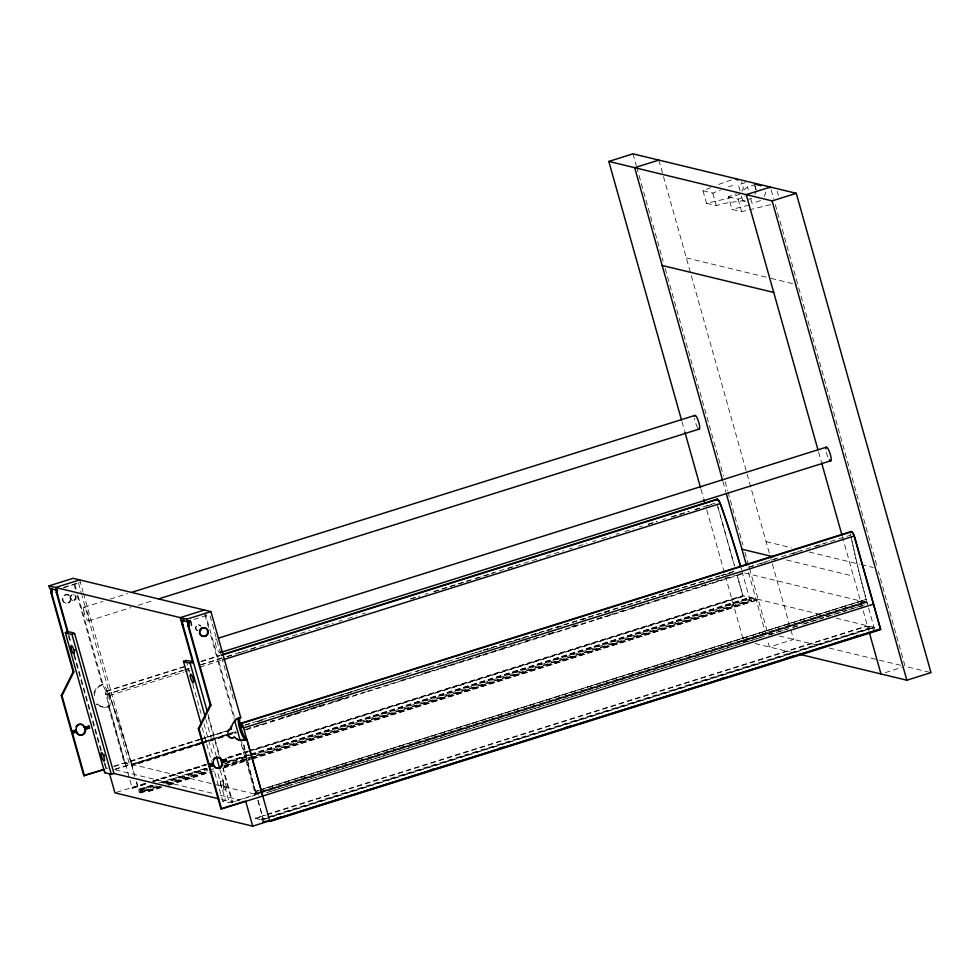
<?xml version="1.0" encoding="UTF-8"?>
<svg xmlns="http://www.w3.org/2000/svg" width="980" height="980" viewBox="0 0 980 980"><rect width="100%" height="100%" fill="white"/><g stroke="black" fill="none" stroke-linecap="round" stroke-linejoin="round"><path stroke-width="0.73" stroke-dasharray="4.9 3.68" d="M94.337 695.837L94.619 693.301A11.454 11.062 -76.4 0 1 102.3 684.934L76.918 594.615M741.848 191.186L743.404 188.282L741.591 181.827M754.784 194.31L756.352 191.418M764.033 196.478L765.588 193.575L765.294 191.321M755.972 184.363L747.434 187.045L741.872 191.48M96.787 703.995L97.694 704.24A11.454 11.062 -76.4 0 0 108.449 706.801L107.763 706.641A11.454 11.062 -76.4 0 1 97.008 704.069L96.873 703.91M97.571 704.081L97.473 704.155A4.582 4.422 -76.4 0 1 96.408 704.657M739.925 194.089L729.867 197.985L706.519 203.301L702.991 190.745L710.819 187.584M718.659 184.424L733.812 179.058M702.991 190.745L712.803 193.121L720.631 189.949M770.635 204.636L741.652 211.717L731.962 209.377L728.434 196.821L736.495 193.624M728.434 196.821L738.111 199.161L744.837 196.49M749.075 205.089L731.962 209.377M745.449 182.599L738.357 184.828L740.598 192.839M706.519 203.301L716.331 205.678C727.773 201.402 740.12 202.493 751.439 198.401M760.554 200.606L752.04 203.289L749.712 195.044M64.031 587.277L76.979 583.21M63.271 587.89L80.446 582.5M83.913 607.355L102.863 601.402M110.152 599.111L127.645 593.611M88.604 620.879L130.879 607.6M138.168 605.309L154.203 600.274M193.832 619.446L208.201 614.926M93.933 693.142A11.454 11.062 -76.4 0 1 101.614 684.775L102.912 684.212A11.454 2.573 72.6 0 1 108.878 695.849A11.454 2.573 72.6 0 1 109.062 706.078L124.987 762.71L214.657 784.392M106.232 691.023L184.951 666.302M200.986 661.255L219.936 655.302M106.367 691.439L185.085 666.706M201.121 661.672L220.071 655.718M145.371 784.098L132.251 788.226L105.865 694.551L183.125 670.271M184.583 669.818L188.956 668.446M200.618 664.783L221.027 658.364M226.858 656.539L309.962 630.434M315.793 628.596L333.286 623.109M339.117 621.271L342.032 620.352M347.863 618.527L356.61 615.783M362.441 613.946L365.356 613.027M410.547 598.829L419.293 596.085M425.124 594.26L428.04 593.341M433.871 591.504L540.286 558.073M546.117 556.248L563.61 550.748M569.441 548.923L572.357 548.004M578.188 546.166L586.934 543.422M592.765 541.585L595.681 540.678M601.512 538.841L610.258 536.097M616.089 534.259L619.005 533.353M624.836 531.515L633.582 528.771M639.413 526.934L642.329 526.015M648.16 524.19L656.906 521.446M662.737 519.608L665.653 518.69M671.484 516.864L688.977 511.364M694.808 509.539L715.216 503.12M183.272 670.43L106.012 694.698L105.913 693.742A7.877 1.764 72.6 0 1 108.976 694.477L109.466 695.58A256.785 57.698 72.6 0 1 129.568 757.785L134.775 776.148M184.73 669.977L189.103 668.593M200.765 664.93L221.174 658.523M227.005 656.686L232.836 654.861M238.667 653.023L244.498 651.198M250.329 649.36L256.16 647.535M270.737 642.954L279.484 640.21M410.681 598.988L419.44 596.244M434.018 591.663L470.461 580.209M476.292 578.384L493.785 572.884M508.363 568.302L517.109 565.558M648.307 524.349L657.053 521.593M671.631 517.011L689.124 511.523M694.955 509.686L700.786 507.861M706.617 506.023L712.448 504.198M109.466 695.58L183.86 672.072M185.269 671.766L189.691 670.234M199.846 667.184L221.762 660.165M107.763 706.641L109.711 705.894M105.105 768.957L107.935 768.063M113.619 766.287L226.748 730.909M245.196 724.943L251.529 723.117L244.351 725.42M252.497 722.652L274.853 715.792M275.858 715.314L419.171 670.455M420.408 669.904L442.495 663.129L439.689 664.048M443.769 662.566L449.612 660.728M455.443 658.903L481.866 650.769M483.189 650.181L505.19 643.431M506.55 642.843L626.281 605.236M627.641 604.966L649.642 597.898M650.965 597.641L673.003 590.56M674.289 590.315L696.364 583.21M719.724 575.873L697.613 582.99L719.577 576.13M720.937 575.664L734.326 571.291M114.366 766.433L124.325 763.298L129.507 764.547L82.124 595.95M105.865 694.551A8.306 1.862 72.6 0 1 106.563 690.998A8.306 1.862 72.6 0 1 109.515 695.42A257.373 57.832 72.6 0 1 129.666 757.797L130.646 761.142L199.161 739.618M200.618 739.153L226.858 730.909M257.409 721.452L266.217 718.548M272.048 716.723L274.964 715.804M280.733 714.114L410.534 673.211M416.365 671.386L419.281 670.467M425.112 668.63L433.858 665.886M448.436 661.304L458.64 658.095M460.098 657.641L481.964 650.769M483.422 650.316L505.288 643.444M506.746 642.99L626.281 605.432M627.739 604.979L649.605 598.106M651.063 597.653L672.929 590.781M674.387 590.327L696.253 583.455M721.035 575.664L734.155 571.548M748.671 567.114L850.714 535.056A8.306 1.862 72.6 0 1 850.603 533.977M130.646 761.485L199.161 739.961M200.618 739.508L226.858 731.264M257.471 721.648L263.387 719.822M280.795 714.322L286.711 712.485M292.457 710.659L333.359 697.833M339.105 695.996L356.598 690.508M487.795 649.287L496.627 646.543M511.119 641.961L528.698 636.473M534.443 634.636L540.36 632.811M546.105 630.973L551.936 629.136M557.767 627.31L563.684 625.485M581.091 619.985L586.922 618.147M604.415 612.659L610.246 610.822M725.408 574.648L731.325 572.81M748.818 567.322L754.649 565.485M760.48 563.659L766.311 561.822M772.142 559.996L777.973 558.159M792.551 553.577L801.297 550.834M815.875 546.252L824.621 543.508M115.26 769.031L129.507 764.547M114.501 769.655L235.641 731.558M83.41 593.072L131.541 764.302L200.643 742.938M202.101 742.485L235.629 731.95M200.778 742.963L132.19 764.461M201.757 742.816L235.764 731.962M287.765 715.792L300.885 711.664M311.089 708.467L324.209 704.338M338.786 699.769L347.533 697.013M502.054 648.478L507.885 646.641M525.378 641.141L531.209 639.315M548.702 633.815L554.533 631.99M572.026 626.49L577.857 624.664M132.888 764.633L226.184 735.331M227.642 734.865L234.931 732.575M248.05 728.458L250.966 727.54M256.797 725.715L265.543 722.958M271.374 721.133L274.29 720.214M280.121 718.377L290.325 715.18M291.783 714.714L301.987 711.517M307.818 709.679L313.649 707.854M315.107 707.389L325.311 704.179M331.142 702.354L336.973 700.516M338.431 700.063L348.635 696.854M401.114 680.377L406.945 678.54M424.438 673.039L433.185 670.295M440.473 668.005L457.966 662.517M459.424 662.051L481.29 655.179M482.748 654.726L504.614 647.854M510.445 646.028L519.192 643.272M525.023 641.447L527.938 640.528M533.769 638.703L542.516 635.947M548.347 634.121L551.262 633.202M571.671 626.796L574.586 625.877M596.452 619.005L602.284 617.18M608.115 615.342L613.946 613.517M619.777 611.679L625.608 609.842M631.439 608.017L648.932 602.516M654.763 600.691L672.255 595.191M678.087 593.365L686.833 590.609M692.664 588.784L695.58 587.865M701.411 586.04L710.157 583.284M716 581.459L718.916 580.54M724.747 578.702L733.493 575.958M739.324 574.133L742.24 573.214M200.41 743.685L133.353 764.743L132.141 764.069A2.891 0.649 72.6 0 1 130.646 761.142M201.868 743.22L226.65 735.441M228.107 734.976L235.396 732.685M245.6 729.488L302.453 711.627M303.91 711.162L365.136 691.929M366.594 691.476L388.46 684.604M389.918 684.15L411.784 677.278M413.241 676.825L435.108 669.952M436.566 669.499L556.113 631.941M557.571 631.488L579.437 624.615M580.895 624.162L602.761 617.29M604.219 616.824L626.085 609.964M627.543 609.499L742.705 573.325M134.824 775.976L131.933 765.698L200.447 744.139M201.905 743.71L236.891 732.697M245.637 729.978L742.73 573.815M116.375 792.404L145.579 783.228M152.88 780.925L205.445 764.412M227.336 757.54L247.781 751.121M249.239 750.656L742.754 595.62L827.206 616.04M132.141 787.81L145.261 783.682M152.549 781.403L206.486 764.449M228.352 757.589L247.303 751.636M248.761 751.17L742.938 595.926L737.23 575.566M145.261 784.073L132.251 788.226M154.007 781.33L206.486 764.841M228.352 757.969L247.303 752.015M154.117 781.354L205.139 765.319M228.463 757.993L247.413 752.04M743.061 596.342L248.871 751.587L743.061 596.342L737.021 575.211M151.606 785.225L138.486 789.341L136.416 782.016M158.895 782.934L207.001 767.818M227.409 761.411L249.275 754.539M250.733 754.086L749.284 597.457M159.667 786.499L140.716 792.452L139.858 789.414L152.978 785.298M161.737 782.555L206.927 768.357M249.202 755.078L227.336 761.938L249.312 755.102M250.66 754.612L750.668 597.543L751.525 600.569L223.808 766.348M139.858 789.414L153.088 785.323M161.835 782.579L207.025 768.381M250.77 754.637L750.778 597.567L757.528 599.834L251.799 759.157M139.969 789.451L140.165 790.137L156.2 785.103M163.378 782.775L207.221 769.067M224.714 763.579L249.386 755.764M250.843 755.298L750.974 598.253M161.345 786.475L140.936 792.894L140.287 790.554L156.322 785.507M163.611 783.216L207.344 769.484M224.837 763.984L248.161 756.658M253.992 754.833L751.084 598.67L757.65 600.25M156.861 786.634L139.368 792.122L140.716 792.452M165.608 783.878L207.882 770.598M209.34 770.145L213.714 768.773L222.815 801.273L230.68 802.73L255.56 795.013L240.725 742.24M223.918 765.564L750.178 600.238L751.525 600.569M136.477 781.844L139.381 792.514L158.331 786.56M167.078 783.804L207.895 770.99M223.93 765.944L750.178 600.63L751.746 601.01L751.084 598.67M166.955 784.208L207.772 771.383M168.633 784.184L207.993 771.823M224.028 766.789L250.28 758.545M251.738 758.091L751.746 601.01M140.165 790.137L146.731 791.717L161.308 787.136M168.597 784.845L207.956 772.485M223.991 767.45L250.231 759.206M251.689 758.753L757.528 599.834M140.287 790.554L146.841 792.134L161.418 787.553M168.707 785.262L208.066 772.902M209.524 772.436L215.355 770.611M222.644 768.32L250.341 759.623M220.561 781.44L223.244 780.595M223.538 790.027L226.221 789.182M222.815 801.273L225.498 800.427L217.217 770.966M254.286 793.592L865.095 601.708L254.286 793.592L255.376 793.849A2.891 0.649 72.6 0 0 255.339 791.277L258.255 790.358L255.449 791.326L256.368 794.609M264.086 788.533L866.136 599.393A2.891 0.649 72.6 0 1 866.185 601.977L254.874 794.119M259.822 789.941L866.259 599.442L865.242 596.073A257.373 57.832 72.6 0 1 850.983 536.403M255.547 791.668L258.463 790.762M259.921 790.297L866.259 599.442M706.764 509.894L743.551 640.749L767.695 633.166L772.007 634.207M867.398 603.913L866.455 602.443L255.498 794.266L256.209 794.425L241.374 741.652M259.124 793.518L232.064 802.02L222.999 769.79M260.582 793.053L867.006 602.553M316.356 777.018L266.793 792.587L293.057 784.38M317.814 776.564L800.342 624.983M298.888 782.542L316.381 777.054M322.212 775.217L763.91 636.461M769.741 634.636L777.03 632.345M778.488 631.88L787.234 629.136M793.065 627.298L800.354 625.02M874.16 627.641L262.028 819.966L255.474 818.386L265.555 814.772M267.013 814.307L866.161 626.098L872.715 627.678L267.736 817.724L872.825 627.702M255.474 818.386L265.678 815.176M267.136 814.723L866.271 626.502L872.837 628.094M262.677 821.926L261.721 818.876L266.205 817.528M267.552 817.038L872.629 627.016M266.278 818.19L261.905 819.562L255.351 817.969M262.015 819.586L266.389 818.214M885.234 672.623L902.274 667.27M728.458 186.788L732.624 185.563M107.727 706.507L108.364 706.311A11.454 2.573 72.6 0 0 107.543 696.266A11.454 2.573 72.6 0 0 102.435 685.192L101.577 684.64M742.926 201.084L745.523 201.709M686.331 257.887L769.619 278.014M771.101 278.381L796.385 284.494M766.091 541.621L791.375 547.734M809.223 552.046L859.779 564.272M861.273 564.627L873.168 567.506M786.56 559.996L853.482 576.167M865.095 601.708L866.185 601.977M744.678 572.982L869.125 603.055M836.099 618.184L877.578 628.217M779.198 635.947L818.864 645.526M829.276 648.05L900.657 665.298M929.567 672.292L905.116 666.376L878.448 571.499M743.551 640.749L747.863 641.79M755.053 643.529L794.707 653.109M73.427 594.627L74.113 594.787M198.781 624.922L199.467 625.093M67.363 594.64L68.049 594.811M72.079 600.238L72.765 600.409M65.354 603.068L66.04 603.227M101.614 684.775L102.3 684.934M102.03 706.85L102.716 707.009M216.139 784.747L258.83 795.062M115.346 769.851L214.62 793.849M220.549 795.282L239.806 799.937M221.676 799.509L232.75 802.179L223.232 768.308M139.381 792.514L140.936 792.894M777.177 191.272L778.377 195.571M754.661 184.914L756.474 191.37M754.992 185.98L756.205 190.279M740.365 565.901L741.444 569.258A2.891 0.649 72.6 0 0 741.554 569.625M771.211 189.973L773.673 198.732M775.315 204.575L797.879 284.849M798.7 287.789L877.627 568.584M866.345 599.797L874.834 630.373M872.519 626.992L873.486 630.434M747.471 187.033L748.23 189.74M818.57 451.952L821.461 462.242M842.322 536.476L868.978 631.316M741.517 196.074L742.816 201.121M738.111 199.161L741.652 211.717M712.803 193.121L716.331 205.678M658.842 160.095L769.606 554.129M770.023 555.599L793.58 639.413L769.423 647.008L767.377 639.707M632.97 153.835L636.265 165.596M636.682 167.078L663.129 261.17M665.2 268.52L723.473 475.839M725.127 481.719L727.601 490.539M728.018 492.009L742.901 544.941M744.959 552.291L749.1 567.004M749.516 568.474L767.695 633.166M722.934 481.584L725.825 491.874M748.5 572.565L766.973 638.25M741.86 571.071L750.178 600.63M717.225 504.271L734.375 565.374M717.899 507.052L734.326 565.582M681.97 421.67L684.444 430.49M700.982 489.302L703.456 498.122M210.051 615.93L227.654 678.577M229.7 685.865L233.804 700.431M258.01 800.464L263.363 819.525M205.114 612.635L234.82 718.328M257.85 800.231L263.608 820.787M204.869 614.693L208.581 627.886M210.639 635.212L234.122 718.781M208.042 714.285L219.912 756.523M208.177 717.054L218.895 755.188M205.775 718.891L216.127 755.727M220.267 770.452L229.381 802.865M186.163 660.495L189.471 672.28M192.791 684.064L201.892 716.466M203.963 723.828L213.077 756.242M202.113 727.626L211.631 761.497M79.711 579.891L83.006 591.601M78.412 582.757L81.708 594.48M74.799 584.19L76.452 590.07M78.106 595.963L102.912 684.212M74.051 584.423L76.501 593.157M108.315 706.323L124.325 763.298M69.102 635.64L71.197 643.101M74.456 654.689L101.638 751.391M104.921 763.089L106.979 770.415M68.404 635.481L70.683 643.566M73.99 655.351L100.94 751.207M104.223 762.881L106.293 770.255M131.553 764.302L131.933 765.698M255.449 791.326L254.543 787.994A257.373 57.832 72.6 0 1 243.371 743.183M255.339 791.277L254.433 787.957A256.785 57.698 72.6 0 1 243.506 743.306M850.763 534.259L850.861 535.264M697.833 427.978A7.215 1.617 72.6 0 1 694.514 418.411M220.353 651.063A7.215 1.617 72.6 0 1 218.001 650.879A7.215 1.617 72.6 0 1 215.086 641.569A7.215 1.617 72.6 0 1 216.923 640.136M827.892 457.06A7.215 1.617 72.6 0 1 825.956 450.175M865.352 596.11A256.785 57.698 72.6 0 1 851.13 536.587M197.433 630.532A2.891 2.793 -76.4 0 1 195.865 626.061A2.891 2.793 -76.4 0 1 200.496 626.208M197.446 630.446A2.891 2.793 -76.4 0 1 196.551 626.22A2.891 2.793 -76.4 0 1 200.729 625.791M823.666 617.657L801.799 624.517L823.678 617.682M846.99 610.32L825.123 617.192L847.002 610.356M864.483 604.832L848.447 609.866L864.495 604.868M83.717 610.295A7.215 1.617 72.6 0 0 88.188 621.002A7.215 1.617 72.6 0 0 86.865 611.055A7.215 1.617 72.6 0 0 83.717 610.295M74.884 600.042A2.891 2.793 -76.4 0 0 74.786 595.056A2.891 2.793 -76.4 0 0 70.646 597.702A2.891 2.793 -76.4 0 0 74.884 600.042M69.213 602.688A4.324 4.177 -76.4 0 0 69.078 595.203A4.324 4.177 -76.4 0 0 62.855 599.172A4.324 4.177 -76.4 0 0 69.213 602.688M68.526 602.516A4.324 4.177 -76.4 0 0 68.38 595.032A4.324 4.177 -76.4 0 0 62.169 599.001A4.324 4.177 -76.4 0 0 68.526 602.516M74.198 599.87A2.891 2.793 -76.4 0 0 74.1 594.885A2.891 2.793 -76.4 0 0 69.96 597.53A2.891 2.793 -76.4 0 0 74.198 599.87M223.121 782.457A4.582 1.029 72.6 0 0 225.964 789.268A4.582 1.029 72.6 0 0 225.118 782.947A4.582 1.029 72.6 0 0 223.121 782.457M220.439 783.302A4.582 1.029 72.6 0 0 223.281 790.101A4.582 1.029 72.6 0 0 222.436 783.792A4.582 1.029 72.6 0 0 220.439 783.302"/><path stroke-width="1.47" d="M104.407 769.557L83.802 775.645L71.859 733.187L76.134 731.84A4.582 4.422 -76.4 0 0 81.622 734.878A4.582 4.422 -76.4 0 0 84.66 729.169L89.584 727.993L89.082 726.192L84.844 727.528A4.582 4.422 -76.4 0 0 79.356 724.49A4.582 4.422 -76.4 0 0 76.317 730.198L71.356 731.386L61.275 695.506L73.145 671.802L51.009 593.035L51.793 588.404M72.042 731.545L61.961 695.678L73.831 671.937L51.695 593.206L52.491 588.563M214.424 766.985A4.582 4.422 -76.4 0 0 221.75 762.305L226.686 761.142L226.184 759.329L221.933 760.664A4.582 4.422 -76.4 0 0 216.445 757.626A4.582 4.422 -76.4 0 0 213.42 763.346L208.446 764.523L198.364 728.642L210.235 704.914L188.111 626.171C186.421 623.697 191.921 618.907 186.837 621.639M209.144 764.682L199.063 728.814L210.933 705.098L188.797 626.343C187.891 623.035 191.039 617.045 191.48 625.497M67.583 632.541L56.313 592.422L57.465 589.691M56.595 590.965L57.293 591.136L57.036 593.182M183.897 619.813L182.182 620.806L181.704 623.317M207.221 711.358L182.354 622.9L183.505 620.156M227.715 731.105A4.582 4.422 -76.4 0 1 230.361 728.875L231.023 726.278M236.058 719.149A11.454 11.062 -76.4 0 1 238.716 717.911L239.402 718.083L238.716 718.132A11.454 2.573 72.6 0 0 239.549 728.177A11.454 2.573 72.6 0 0 244.657 739.251L245.551 739.937A11.454 11.062 -76.4 0 1 234.796 737.377L234.575 737.303A4.582 4.422 -76.4 0 1 228.218 735.319A4.582 4.422 -76.4 0 1 231.047 729.047L231.721 726.437A11.454 11.062 -76.4 0 1 239.402 718.083L240.7 717.519L210.933 611.606L73.145 578.31L49 585.893L49.735 588.502L56.289 590.082M65.329 632.651L104.713 772.73L111.279 774.31L113.962 773.465L74.627 633.533C69.997 630.483 58.004 632.553 71.932 634.366L74.627 633.533M234.673 737.217L233.877 737.132A4.582 4.422 -76.4 0 1 227.789 735.674M105.472 772.154L104.713 772.73M681.553 420.2L608.813 161.431L632.97 153.835L796.274 193.305L931 672.635L906.855 680.218L799.178 654.199M658.842 160.095L634.697 167.678L722.517 480.114M770.39 187.058L746.245 194.64L817.945 449.734M608.813 161.431L772.117 200.9L796.274 193.305M79.711 579.891L55.566 587.486L68.318 632.847M132.018 592.239L694.722 415.471M158.576 598.903L699.402 429.007M204.379 610.026L180.222 617.621L192.987 662.982M49 585.893L186.788 619.201L210.933 611.606M180.957 620.218L187.523 621.81L190.206 620.965M218.271 638.201L826.152 447.235M183.481 661.329L186.163 660.495C201.574 662.48 187.413 664.146 183.481 661.329L201.28 724.673M221.492 652.19L830.844 460.772M221.394 654.848L717.042 499.151M221.529 655.265L717.176 499.555M223.22 659.712L720.312 503.549A257.373 57.832 72.6 0 1 740.476 565.913M71.356 731.386L74.211 730.48M76.011 726.548A4.582 4.422 -76.4 0 1 84.145 727.356L89.082 726.192M84.66 729.169L89.584 727.993M71.859 733.187L76.832 732.011A4.582 4.422 -76.4 0 0 82.32 735.037A4.582 4.422 -76.4 0 0 85.346 729.328M240.284 723.424L851.081 531.54M240.418 723.84L851.216 531.956M83.802 775.645L102.263 769.851M242.832 726.021L239.916 726.939A8.306 1.862 72.6 0 1 239.794 725.849M242.979 726.229L240.063 727.148L239.953 726.143A7.877 1.764 72.6 0 1 243.016 726.878L243.481 727.932L854.364 535.938L880.738 629.613L269.929 821.497L243.555 727.822A8.306 1.862 72.6 0 0 239.782 724.931M245.514 739.802L246.85 739.386L262.775 796.017M208.446 764.523L213.42 763.346M213.113 759.696A4.582 4.422 -76.4 0 1 221.247 760.505L226.184 759.329M873.572 604.133L221.59 808.953L220.892 808.782L208.961 766.323L213.922 765.147A4.582 4.422 -76.4 0 0 219.41 768.173A4.582 4.422 -76.4 0 0 222.448 762.465M221.75 762.305L226.686 761.142M208.961 766.323L213.922 765.147M220.892 808.782L245.086 801.187M268.398 820.873L262.677 821.926M274.229 819.047L281.517 816.757M430.208 770.047L434.581 768.675M498.722 748.524L503.095 747.152M564.321 727.92L571.61 725.629M720.312 678.92L724.686 677.535M785.911 658.303L793.2 656.012M854.425 636.78L858.798 635.408M109.588 773.894L114.917 792.857L252.705 826.164L880.542 628.927M269.708 821.056L880.505 629.172L853.825 534.994A7.877 1.764 72.6 0 0 850.824 532.704M768.908 187.486L771.015 187.646M755.984 184.35L761.068 185.71M73.145 671.802L73.831 671.937M662.186 265.47L773.722 292.432M741.946 549.216L773.171 556.763M189.189 621.149L189.875 621.32M188.895 621.541L189.581 621.7M51.536 588.809L52.222 588.98M182.476 620.377L183.162 620.536M188.638 621.945L189.324 622.116M51.315 589.237L52.001 589.409M56.828 590.499L57.514 590.671M182.182 620.806L182.868 620.965M188.417 622.374L189.103 622.545M51.132 589.691L51.818 589.862M181.949 621.271L182.648 621.43M188.234 622.827L188.919 622.998M50.984 590.156L51.671 590.327M56.436 591.467L57.122 591.626M181.79 621.761L182.476 621.933M188.087 623.292L188.773 623.464M50.887 590.634L51.573 590.805M56.338 591.981L57.024 592.141M181.692 622.276L182.378 622.447M187.976 623.77L188.675 623.942M50.825 591.112L51.511 591.283M56.313 592.422L57.575 594.627L56.877 594.456M182.354 622.9L181.668 622.729L182.929 624.922M187.915 624.26L188.613 624.419M50.801 591.601L51.499 591.773M187.903 624.738L188.589 624.909M50.825 592.091L51.524 592.251M187.927 625.228L188.613 625.387M50.899 592.569L51.585 592.729M188.001 625.706L188.687 625.877M51.009 593.035L51.695 593.206M188.111 626.171L188.797 626.343M230.753 728.814L231.439 728.985M236.425 738.945A11.454 11.062 -76.4 0 0 244.853 739.778L245.551 739.937M61.275 695.506L61.961 695.678M198.364 728.642L199.063 728.814M84.145 727.356L84.844 727.528M221.247 760.505L221.933 760.664M75.632 730.039L76.317 730.198M76.134 731.84L76.832 732.011M113.337 773.318L218.699 798.786M210.235 704.914L210.933 705.098M735.907 179.218L737.891 180.014M182.231 624.762L181.815 623.819M57.575 594.627L57.146 593.684M772.117 200.9L906.855 680.218M821.669 462.977L841.918 535.007M869.481 633.092L880.971 673.958M726.241 493.344L746.454 565.264M684.861 431.96L700.565 487.832M703.873 499.592L704.694 502.544M234.539 720.251L240.308 740.77M245.735 801.37L252.705 826.164M186.788 619.201L187.523 621.81M225.486 759.169L226 760.97M220.329 757.993L222.043 764.094M190.047 662.921L205.359 717.421M216.543 757.197L219.851 768.982M212.048 762.979L212.881 765.919M209.647 766.483L221.59 808.953M71.932 634.366L111.279 774.31M88.396 726.033L88.898 727.834M72.544 733.346L84.488 775.817M694.477 416.047A7.215 1.617 72.6 0 1 698.617 421.78A7.215 1.617 72.6 0 1 698.458 428.774M740.365 565.901A256.785 57.698 72.6 0 0 720.263 503.696L719.773 502.605A7.877 1.764 72.6 0 0 716.772 500.302M716.625 499.923A8.306 1.862 72.6 0 1 720.312 503.549M104.309 755.776A4.582 1.029 72.6 0 1 104.027 754.661M74.958 650.867A4.582 1.029 72.6 0 1 74.541 649.777M825.846 448.816A7.215 1.617 72.6 0 1 828.186 449.012A7.215 1.617 72.6 0 1 831.101 458.309A7.215 1.617 72.6 0 1 829.264 459.743M850.664 532.324A8.306 1.862 72.6 0 1 854.364 535.938M200.435 629.038A4.324 4.177 -76.4 0 1 206.364 628.829A4.324 4.177 -76.4 0 1 206.474 634.942A4.324 4.177 -76.4 0 1 200.545 635.15M199.871 634.28A4.324 4.177 -76.4 0 1 199.43 633.252M199.393 631.022A4.324 4.177 -76.4 0 1 199.785 629.956M201.586 627.8A2.891 2.793 -76.4 0 1 199.577 630.655M213.701 766.066A4.582 4.422 -76.4 0 1 213.236 764.976M246.85 739.386A11.454 2.573 72.6 0 1 240.884 727.748A11.454 2.573 72.6 0 1 240.7 717.519M193.464 677.474A4.582 1.029 72.6 0 1 193.183 676.347M71.05 647.339A4.582 1.029 72.6 0 0 73.892 654.138A4.582 1.029 72.6 0 0 73.047 647.817A4.582 1.029 72.6 0 0 71.05 647.339M101.16 754.478A4.582 1.029 72.6 0 0 104.003 761.276A4.582 1.029 72.6 0 0 103.169 754.955A4.582 1.029 72.6 0 0 101.16 754.478M206.315 635.824A4.324 4.177 -76.4 0 0 206.168 628.339A4.324 4.177 -76.4 0 0 199.957 632.308A4.324 4.177 -76.4 0 0 206.315 635.824M190.316 676.163A4.582 1.029 72.6 0 0 193.158 682.962A4.582 1.029 72.6 0 0 192.325 676.641A4.582 1.029 72.6 0 0 190.316 676.163"/></g></svg>
